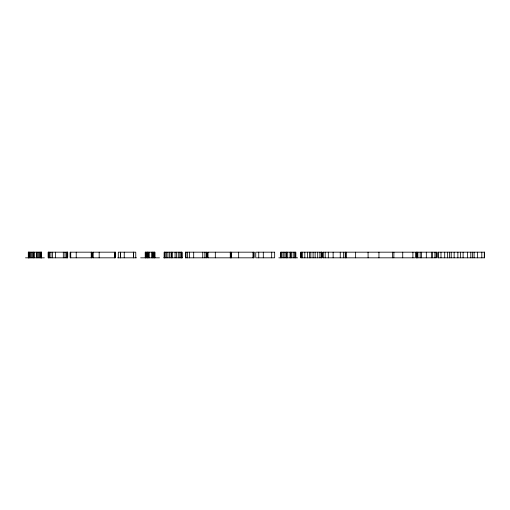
<?xml version="1.0" encoding="UTF-8"?>
<svg xmlns="http://www.w3.org/2000/svg" width="510" height="510" viewBox="0 0 510 510"><rect width="100%" height="100%" fill="white"/><g stroke="black" fill="none" stroke-linecap="round" stroke-linejoin="round"><path stroke-width="0.76" d="M91.857 252.176L70.099 252.176L70.106 257.824L91.857 257.824M185.391 252.176L206.85 252.176L206.85 257.824L185.391 257.824M25.5 257.824L44.344 257.824M117.612 257.824L136.457 257.824M140.639 257.824L159.483 257.824M163.665 257.824L182.516 257.824M278.804 257.824L297.655 257.824M484.315 252.176L484.29 257.824M481.803 252.176L481.803 257.824M477.392 252.176L477.392 257.824M474.109 252.176L474.109 257.824M472.63 252.176L472.63 257.824M470.794 252.176L470.794 257.824M467.511 252.176L467.511 257.824M463.099 252.176L463.099 257.824M460.428 252.176L460.434 257.824M457.865 252.176L457.865 257.824M454.136 252.176L454.136 257.824M451.21 252.176L451.21 257.824M449.501 252.176L449.501 257.824M447.633 252.176L447.633 257.824M444.714 252.176L444.714 257.824M440.984 252.176L440.984 257.824M438.415 252.176L438.415 257.824M436.152 252.176L436.152 257.824M434.915 252.176L434.915 257.824M432.607 252.176L432.607 257.824M431.371 252.176L431.371 257.824M426.322 252.176L426.322 257.824M421.419 252.176L421.419 257.824M420.189 252.176L420.189 257.824M417.881 252.176L417.881 257.824M416.893 252.176L416.893 257.824M416.88 252.176L416.88 257.824M416.644 252.176L416.625 257.824M412.902 252.176L412.902 257.824M402.728 252.176L402.728 257.824M393.911 252.176L393.835 257.824M392.56 252.176L392.579 257.824M378.949 252.176L378.949 257.824M368.054 252.176L368.105 257.824M355.636 252.176L355.636 257.824M346.57 252.176L346.57 257.824M345.359 252.176L345.359 257.824M345.225 252.176L345.225 257.824M343.377 252.176L343.377 257.824M340.253 252.176L340.253 257.824M333.126 252.176L333.126 257.824M328.319 252.176L328.319 257.824M325.195 252.176L325.195 257.824M323.212 252.176L323.212 257.824M321.612 252.176L321.6 257.824M321.236 252.176L321.236 257.824M319.878 252.176L319.878 257.824M317.692 252.176L317.692 257.824M315.129 252.176L315.129 257.824M313.095 252.176L313.095 257.824M310.832 252.176L310.832 257.824M309.417 252.176L309.417 257.824M307.383 252.176L307.383 257.824M304.821 252.176L304.821 257.824M302.64 252.176L302.64 257.824M301.282 252.176L301.282 257.824M300.906 252.176L300.913 257.824M295.851 257.824L295.857 252.176L280.602 252.176L280.615 257.824M295.443 252.176L295.443 257.824M294.55 252.176L294.55 257.824M293.193 252.176L293.193 257.824M291.573 252.176L291.573 257.824M290.292 252.176L290.292 257.824M290.126 252.176L290.126 257.824M287.691 252.176L287.691 257.824M286.333 252.176L286.333 257.824M286.167 252.176L286.167 257.824M284.886 252.176L284.886 257.824M283.267 252.176L283.267 257.824M281.909 252.176L281.909 257.824M281.016 252.176L281.016 257.824M271.722 252.176L271.658 257.824M263.3 252.176L263.3 257.824M258.742 252.176L258.742 257.824M238.661 252.176L238.661 257.824M230.667 252.176L230.673 257.824M230.259 252.176L230.284 257.824M215.322 252.176L215.322 257.824M208.029 252.176L208.029 257.824M206.244 252.176L206.244 257.824M204.854 252.176L204.854 257.824M202.731 252.176L202.731 257.824M193.685 252.176L193.685 257.824M189.503 252.176L189.503 257.824M187.387 252.176L187.387 257.824M185.991 252.176L185.991 257.824M185.455 252.176L185.449 257.824M182.025 257.824L182.019 252.176L164.15 252.176L164.15 257.824M181.828 252.176L181.834 257.824M181.694 252.176L181.694 257.824M180.973 252.176L180.973 257.824M179.82 252.176L179.82 257.824M178.27 252.176L178.27 257.824M176.549 252.176L176.549 257.824M175.07 252.176L175.07 257.824M172.316 252.176L172.316 257.824M171.57 252.176L171.57 257.824M171.111 252.176L171.111 257.824M169.626 252.176L169.626 257.824M167.911 252.176L167.911 257.824M166.362 252.176L166.362 257.824M165.202 252.176L165.202 257.824M164.488 252.176L164.488 257.824M164.354 252.176L164.347 257.824M154.887 257.824L154.887 252.176L145.242 252.176L145.242 257.824M154.747 252.176L154.747 257.824M154.345 252.176L154.345 257.824M153.708 252.176L153.708 257.824M152.898 252.176L152.898 257.824M152.056 252.176L152.056 257.824M151.993 252.176L151.993 257.824M149.271 252.176L149.271 257.824M148.13 252.176L148.13 257.824M148.066 252.176L148.066 257.824M147.562 252.176L147.562 257.824M147.231 252.176L147.231 257.824M146.415 252.176L146.415 257.824M145.777 252.176L145.777 257.824M145.35 252.176L145.375 257.824M135.768 257.824L135.768 252.176L118.301 252.176L118.301 257.824M133.524 252.176L133.524 257.824M133.473 252.176L133.473 257.824M124.249 252.176L124.249 257.824M99.176 252.176L99.176 257.824M93.215 252.176L93.196 257.824M91.8 252.176L91.794 257.824M91.226 252.176L91.226 257.824M76.226 252.176L76.226 257.824M70.731 252.176L70.731 257.824M67.6 252.176L67.594 257.824M67.141 252.176L67.141 257.824M66.281 252.176L66.281 257.824M64.974 252.176L64.974 257.824M63.316 252.176L63.316 257.824M55.38 252.176L55.38 257.824M52.587 252.176L52.587 257.824M50.93 252.176L50.93 257.824M49.623 252.176L49.623 257.824M48.762 252.176L48.762 257.824M48.31 252.176L48.31 257.824M41.52 257.824L41.52 252.176L28.299 252.176L28.324 257.824M41.393 252.176L41.386 257.824M41.285 252.176L41.291 257.824M41.061 252.176L41.074 257.824M40.813 252.176L40.813 257.824M40.099 252.176L40.099 257.824M39.168 252.176L39.168 257.824M38.116 252.176L38.116 257.824M37.096 252.176L37.096 257.824M36.344 252.176L36.344 257.824M34.221 252.176L34.221 257.824M33.756 252.176L33.756 257.824M33.501 252.176L33.501 257.824M32.755 252.176L32.755 257.824M31.735 252.176L31.735 257.824M30.676 252.176L30.676 257.824M29.752 252.176L29.752 257.824M29.038 252.176L29.038 257.824M28.783 252.176L28.783 257.824M28.566 252.176L28.566 257.824M67.715 252.176L48.189 252.176L48.189 257.824L67.715 257.824L67.715 252.176M115.489 252.176L92.52 252.176L92.52 257.824L115.489 257.824L115.489 252.176M254.133 252.176L207.621 252.176L207.621 257.824L254.133 257.824L254.133 252.176M274.66 252.176L255.746 252.176L255.746 257.824L274.66 257.824L274.66 252.176M321.74 252.176L300.772 252.176L300.772 257.824L321.74 257.824L321.74 252.176M415.503 252.176L322.702 252.176L322.702 257.824L415.503 257.824L415.503 252.176M436.369 252.176L416.421 252.176L416.421 257.824L436.369 257.824L436.369 252.176M484.5 252.176L437.733 252.176L437.733 257.824L484.5 257.824L484.474 252.176M253.19 257.824L253.19 252.176L253.158 257.824M231.189 257.824L231.189 252.176L231.157 257.824M120.596 257.824L120.596 252.176L120.545 257.824M114.82 257.824L114.82 252.176L114.795 257.824"/></g></svg>
